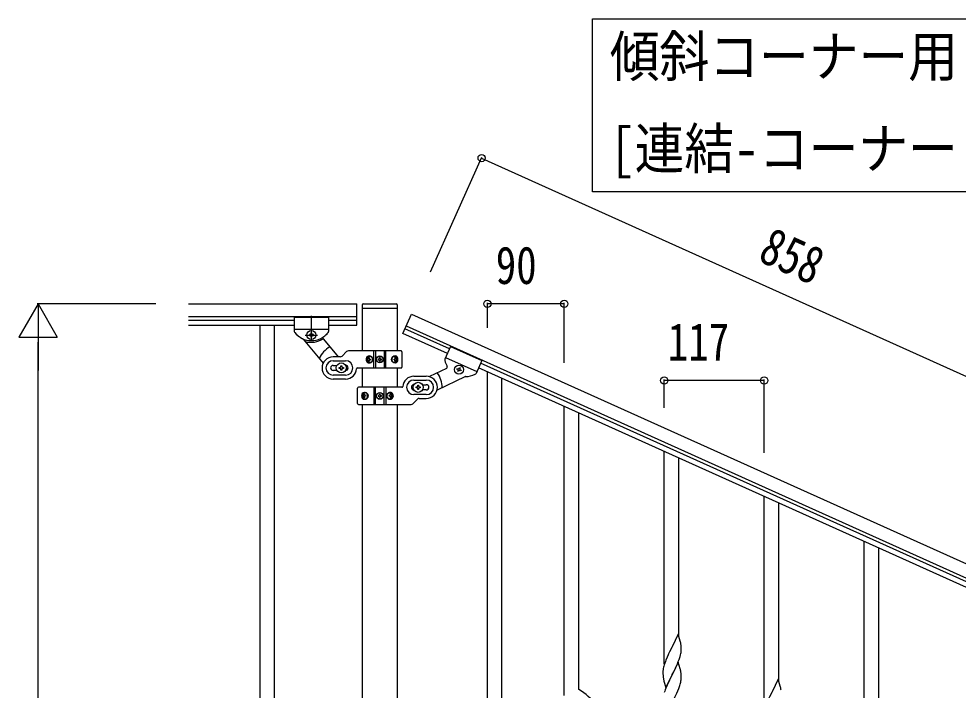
# Model space of a CAD drawing. Units: millimetres, scale not verified. Extents: x -4015 to 4015, y -2862 to 2860.
# Drawn here: x 2007 to 3107, y -1082 to -297 of the extents above; entities that cross this region are included whole.
import ezdxf
from ezdxf.enums import TextEntityAlignment as Align

# ---------------------------------------------------------------- set-up
doc = ezdxf.new("R2010")
doc.units = ezdxf.units.MM
doc.header["$LTSCALE"] = 10
doc.layers.add('0-3_YKK_A1', color=4, linetype='Continuous')
doc.layers.add('0-4_YKK_D', color=6, linetype='Continuous')
doc.styles.add('ＭＳ ゴシック', font='')
doc.styles.get('ＭＳ ゴシック').set_extended_font_data('MS Gothic')

msp = doc.modelspace()

# ---------------------------------------------------------------- linework, layer by layer
at = {"layer": '0-3_YKK_A1'}
for p, q in [((2205.83, -629.86), (2402.69, -629.86)), ((2402.69, -654.86), (2402.69, -629.86)), ((2409.19, -630.9), (2409.19, -634.4)), ((2409.44, -685.1), (2409.44, -634.9)), ((2409.69, -634.9), (2449.69, -634.9)), ((2410.19, -629.9), (2449.19, -629.9)), ((2449.94, -634.9), (2449.94, -685.1)), ((2450.19, -630.9), (2450.19, -634.4)), ((2205.83, -644.86), (2402.69, -644.86)), ((2329.69, -645.86), (2329.69, -662.18)), ((2369.69, -645.86), (2329.69, -645.86)), ((2329.69, -645.86), (2329.69, -662.18)), ((2369.69, -645.86), (2329.69, -645.86)), ((2349.69, -673.66), (2349.69, -644.09)), ((2369.69, -645.86), (2369.69, -662.2)), ((2369.69, -645.86), (2369.69, -662.18)), ((2456.62, -664.57), (2466.85, -641.83)), ((2466.85, -641.83), (3249.27, -993.96)), ((2205.83, -648.86), (2329.69, -648.86)), ((2205.83, -654.86), (2329.69, -654.86)), ((2289.19, -654.86), (2289.19, -1514.86)), ((2306.19, -654.86), (2306.19, -1514.86)), ((2349.69, -673.66), (2349.69, -659.06)), ((2369.69, -648.86), (2402.69, -648.86)), ((2369.69, -654.86), (2402.69, -654.86)), ((2511.35, -682.62), (2459.08, -659.1)), ((2460.7, -655.51), (3243.11, -1007.64)), ((2369.69, -659.86), (2329.69, -659.86)), ((2369.69, -659.86), (2329.69, -659.86)), ((2342.39, -666.36), (2356.99, -666.36)), ((2348.25, -665.88), (2347.29, -665.88)), ((2351.13, -666.84), (2352.09, -666.84)), ((2508.89, -688.09), (2456.62, -664.57)), ((2340.11, -671.18), (2363.53, -699.1)), ((2363.66, -671.25), (2380.92, -691.82)), ((2512.58, -679.88), (2505.88, -694.78)), ((2512.58, -679.88), (2549.06, -696.3)), ((2383.45, -691.86), (2375.19, -691.86)), ((2385.57, -690.98), (2390.81, -685.74)), ((2454.69, -684.86), (2392.93, -684.86)), ((2416.56, -692.65), (2417.33, -692.65)), ((2422.74, -704.86), (2422.74, -684.86)), ((2424.69, -684.86), (2424.69, -704.86)), ((2434.69, -684.86), (2434.69, -704.86)), ((2436.63, -704.86), (2436.63, -684.86)), ((2447.4, -692.65), (2448.02, -692.65)), ((2455.69, -685.86), (2455.69, -703.86)), ((2506.83, -692.65), (2543.31, -709.07)), ((2375.19, -696.36), (2389.69, -696.36)), ((2375.19, -701.86), (2379.61, -701.86)), ((2415.63, -694.42), (2415.17, -694.42)), ((2415.63, -695.3), (2415.17, -695.3)), ((2417.33, -697.06), (2416.56, -697.06)), ((2417.93, -694.42), (2418.69, -694.42)), ((2417.93, -695.3), (2418.69, -695.3)), ((2428.46, -694.45), (2427.64, -694.45)), ((2430.92, -695.27), (2431.74, -695.27)), ((2446.38, -694.42), (2447.01, -694.42)), ((2446.38, -695.3), (2447.01, -695.3)), ((2448.02, -697.06), (2447.4, -697.06)), ((2449.2, -694.42), (2448.88, -694.42)), ((2449.2, -695.3), (2448.88, -695.3)), ((2549.06, -696.3), (2542.36, -711.18)), ((3196.79, -991.17), (2547.8, -699.1)), ((2379.61, -707.86), (2375.19, -707.86)), ((2389.69, -713.36), (2375.19, -713.36)), ((2383.19, -705.36), (2382.19, -705.36)), ((2386.19, -704.36), (2387.19, -704.36)), ((2403.65, -704.86), (2454.69, -704.86)), ((2409.44, -727.53), (2409.44, -704.86)), ((2449.94, -704.86), (2449.94, -727.53)), ((2469.69, -714.53), (2484.19, -714.53)), ((2507.65, -705.51), (2487.87, -715.06)), ((2520.89, -706.63), (2520.02, -706.24)), ((2523.92, -706.94), (2524.79, -707.33)), ((3194.32, -996.65), (2545.33, -704.57)), ((2555.69, -1565.36), (2555.69, -709.23)), ((2389.69, -717.86), (2375.19, -717.86)), ((2469.69, -719.03), (2484.19, -719.03)), ((2479.77, -724.53), (2484.19, -724.53)), ((2529.16, -715.11), (2496.78, -730.74)), ((2572.69, -1573.02), (2572.69, -716.88)), ((2403.69, -746.53), (2403.69, -728.53)), ((2455.72, -727.53), (2404.69, -727.53)), ((2411.36, -735.32), (2411.98, -735.32)), ((2422.74, -727.53), (2422.74, -747.53)), ((2424.69, -747.53), (2424.69, -727.53)), ((2434.69, -747.53), (2434.69, -727.53)), ((2436.63, -727.53), (2436.63, -747.53)), ((2442.05, -735.32), (2442.81, -735.32)), ((2484.19, -736.03), (2469.69, -736.03)), ((2473.19, -728.03), (2472.19, -728.03)), ((2476.19, -727.03), (2477.19, -727.03)), ((2484.19, -730.53), (2479.77, -730.53)), ((2404.69, -747.53), (2466.45, -747.53)), ((2409.44, -1507.16), (2409.44, -747.53)), ((2410.17, -737.09), (2410.5, -737.09)), ((2410.17, -737.97), (2410.5, -737.97)), ((2411.98, -739.73), (2411.36, -739.73)), ((2412.99, -737.09), (2412.37, -737.09)), ((2412.99, -737.97), (2412.37, -737.97)), ((2428.46, -737.12), (2427.64, -737.12)), ((2430.92, -737.94), (2431.74, -737.94)), ((2441.45, -737.09), (2440.69, -737.09)), ((2441.45, -737.97), (2440.69, -737.97)), ((2442.81, -739.73), (2442.05, -739.73)), ((2443.74, -737.09), (2444.21, -737.09)), ((2443.74, -737.97), (2444.21, -737.97)), ((2449.94, -747.53), (2449.94, -1506.36)), ((2473.81, -741.41), (2468.57, -746.65)), ((2475.93, -740.53), (2484.19, -740.53)), ((2645.69, -1088.14), (2645.69, -749.73)), ((2662.69, -1081.06), (2662.69, -757.38)), ((2762.69, -1051.06), (2762.69, -802.39)), ((2779.69, -1018.15), (2779.69, -810.04)), ((2879.69, -1103.71), (2879.69, -855.04)), ((2896.69, -1070.8), (2896.69, -862.69)), ((2996.69, -1246.11), (2996.69, -907.7)), ((3013.69, -1239.03), (3013.69, -915.35))]:
    msp.add_line(p, q, dxfattribs=at)
msp.add_lwpolyline([(3463.26, -296.53), (3463.26, -499.08), (2678.7, -499.08), (2678.7, -296.53)], close=True, dxfattribs=at)
for points in [[(2347.29, -665.88), (2347.29, -666.84), (2348.25, -666.84)], [(2350.17, -664.92), (2350.17, -663.96), (2349.21, -663.96), (2349.21, -664.92)], [(2349.21, -667.8), (2349.21, -668.76), (2350.17, -668.76), (2350.17, -667.8)], [(2352.09, -666.84), (2352.09, -665.88), (2351.13, -665.88)], [(2384.19, -703.36), (2384.19, -702.36), (2385.19, -702.36), (2385.19, -703.36)], [(2416.45, -693.54), (2416.42, -693.71), (2416.37, -693.87), (2416.29, -694.03), (2416.18, -694.16), (2416.06, -694.27), (2415.93, -694.35), (2415.78, -694.4), (2415.63, -694.42)], [(2415.63, -695.3), (2415.78, -695.32), (2415.93, -695.37), (2416.06, -695.45), (2416.18, -695.56), (2416.29, -695.69), (2416.37, -695.85), (2416.42, -696.01), (2416.45, -696.18)], [(2417.93, -694.42), (2417.78, -694.4), (2417.64, -694.35), (2417.51, -694.27), (2417.4, -694.16), (2417.31, -694.03), (2417.25, -693.87), (2417.22, -693.71), (2417.22, -693.54)], [(2417.22, -696.18), (2417.22, -696.01), (2417.25, -695.85), (2417.31, -695.69), (2417.4, -695.56), (2417.51, -695.45), (2417.64, -695.37), (2417.78, -695.32), (2417.93, -695.3)], [(2427.64, -694.45), (2427.64, -695.27), (2428.46, -695.27)], [(2430.1, -693.63), (2430.1, -692.81), (2429.28, -692.81), (2429.28, -693.63)], [(2429.28, -696.09), (2429.28, -696.91), (2430.1, -696.91), (2430.1, -696.09)], [(2431.74, -695.27), (2431.74, -694.45), (2430.92, -694.45)], [(2447.55, -693.54), (2447.56, -693.71), (2447.55, -693.87), (2447.5, -694.03), (2447.43, -694.16), (2447.35, -694.27), (2447.24, -694.35), (2447.13, -694.4), (2447.01, -694.42)], [(2447.01, -695.3), (2447.13, -695.32), (2447.24, -695.37), (2447.35, -695.45), (2447.43, -695.56), (2447.5, -695.69), (2447.55, -695.85), (2447.56, -696.01), (2447.55, -696.18)], [(2448.88, -694.42), (2448.76, -694.4), (2448.64, -694.35), (2448.52, -694.27), (2448.42, -694.16), (2448.34, -694.03), (2448.26, -693.87), (2448.21, -693.71), (2448.18, -693.54)], [(2448.18, -696.18), (2448.21, -696.01), (2448.26, -695.85), (2448.34, -695.69), (2448.42, -695.56), (2448.52, -695.45), (2448.64, -695.37), (2448.76, -695.32), (2448.88, -695.3)], [(2382.19, -705.36), (2382.19, -704.36), (2383.19, -704.36)], [(2385.19, -706.36), (2385.19, -707.36), (2384.19, -707.36), (2384.19, -706.36)], [(2387.19, -704.36), (2387.19, -705.36), (2386.19, -705.36)], [(2520.02, -706.24), (2520.41, -705.36), (2521.29, -705.76)], [(2522.25, -708.3), (2521.86, -709.17), (2520.98, -708.78), (2521.38, -707.9)], [(2522.56, -705.27), (2522.95, -704.4), (2523.83, -704.79), (2523.43, -705.67)], [(2524.79, -707.33), (2524.4, -708.21), (2523.52, -707.81)], [(2474.19, -726.03), (2474.19, -725.03), (2475.19, -725.03), (2475.19, -726.03)], [(2411.2, -736.21), (2411.16, -736.38), (2411.11, -736.54), (2411.04, -736.7), (2410.95, -736.83), (2410.85, -736.94), (2410.74, -737.02), (2410.62, -737.07), (2410.5, -737.09)], [(2412.37, -737.09), (2412.25, -737.07), (2412.13, -737.02), (2412.03, -736.94), (2411.94, -736.83), (2411.87, -736.7), (2411.83, -736.54), (2411.81, -736.38), (2411.82, -736.21)], [(2430.1, -736.3), (2430.1, -735.48), (2429.28, -735.48), (2429.28, -736.3)], [(2442.16, -736.21), (2442.16, -736.38), (2442.13, -736.54), (2442.07, -736.7), (2441.98, -736.83), (2441.87, -736.94), (2441.74, -737.02), (2441.6, -737.07), (2441.45, -737.09)], [(2443.74, -737.09), (2443.59, -737.07), (2443.45, -737.02), (2443.31, -736.94), (2443.19, -736.83), (2443.09, -736.7), (2443.01, -736.54), (2442.95, -736.38), (2442.92, -736.21)], [(2472.19, -728.03), (2472.19, -727.03), (2473.19, -727.03)], [(2475.19, -729.03), (2475.19, -730.03), (2474.19, -730.03), (2474.19, -729.03)], [(2477.19, -727.03), (2477.19, -728.03), (2476.19, -728.03)], [(2410.5, -737.97), (2410.62, -737.99), (2410.74, -738.04), (2410.85, -738.12), (2410.95, -738.23), (2411.04, -738.36), (2411.11, -738.51), (2411.16, -738.68), (2411.2, -738.85)], [(2411.82, -738.85), (2411.81, -738.68), (2411.83, -738.51), (2411.87, -738.36), (2411.94, -738.23), (2412.03, -738.12), (2412.13, -738.04), (2412.25, -737.99), (2412.37, -737.97)], [(2427.64, -737.12), (2427.64, -737.94), (2428.46, -737.94)], [(2429.28, -738.76), (2429.28, -739.58), (2430.1, -739.58), (2430.1, -738.76)], [(2431.74, -737.94), (2431.74, -737.12), (2430.92, -737.12)], [(2441.45, -737.97), (2441.6, -737.99), (2441.74, -738.04), (2441.87, -738.12), (2441.98, -738.23), (2442.07, -738.36), (2442.13, -738.51), (2442.16, -738.68), (2442.16, -738.85)], [(2442.92, -738.85), (2442.95, -738.68), (2443.01, -738.51), (2443.09, -738.36), (2443.19, -738.23), (2443.31, -738.12), (2443.45, -738.04), (2443.59, -737.99), (2443.74, -737.97)], [(2779.09, -1016.11), (2771.86, -1030.96), (2771.52, -1031.63), (2768.91, -1036.83), (2767.81, -1039.13), (2767.14, -1040.56), (2766.03, -1043.02), (2764.56, -1046.55), (2763.97, -1048.07), (2763.25, -1050.09), (2762.61, -1052.08), (2762.19, -1053.54), (2761.83, -1054.96), (2761.54, -1056.35), (2761.32, -1057.68)], [(2781.82, -1025.65), (2781.48, -1024.23), (2779.09, -1016.11)], [(2761.49, -1066.74), (2761.63, -1067.73), (2761.81, -1068.68), (2761.91, -1069.15), (2762.12, -1070.09), (2762.37, -1071.05), (2764.64, -1078.69), (2771.86, -1063.84), (2772.03, -1063.5), (2773.75, -1060.12), (2776.14, -1055.19), (2777.69, -1051.77), (2778.13, -1050.77), (2779.17, -1048.24), (2780.13, -1045.71), (2780.81, -1043.71), (2781.27, -1042.23), (2781.79, -1040.3), (2782.1, -1038.91), (2782.34, -1037.55), (2782.5, -1036.26), (2782.56, -1035.43), (2782.58, -1034.63), (2782.58, -1033.48), (2782.53, -1031.76), (2782.47, -1030.51), (2782.36, -1029.1)], [(2779.09, -1048.98), (2771.86, -1063.84), (2771.52, -1064.51), (2768.7, -1070.15), (2767.14, -1073.43), (2766.03, -1075.9), (2764.56, -1079.42), (2763.79, -1081.45)], [(2781.82, -1058.52), (2781.6, -1057.58), (2781.35, -1056.62), (2779.09, -1048.98)], [(2761.19, -1058.96), (2761.15, -1059.77), (2761.14, -1060.17), (2761.16, -1062.03), (2761.19, -1063.04), (2761.24, -1063.98), (2761.32, -1065.15)], [(2782.56, -1068.3), (2782.58, -1067.5), (2782.58, -1066.36), (2782.53, -1064.63), (2782.47, -1063.38), (2782.36, -1061.97)], [(2762.12, -1102.96), (2762.37, -1103.92), (2764.64, -1111.56), (2771.86, -1096.71), (2772.03, -1096.38), (2773.75, -1092.99), (2775.25, -1089.93), (2776.37, -1087.59), (2777.48, -1085.14), (2778.55, -1082.63), (2779.75, -1079.59), (2780.48, -1077.58), (2780.97, -1076.08)], [(2781.67, -1073.65), (2782, -1072.24), (2782.27, -1070.87), (2782.46, -1069.56)], [(2896.09, -1068.76), (2888.86, -1083.62), (2888.52, -1084.29), (2885.91, -1089.48), (2884.81, -1091.78), (2884.14, -1093.22), (2883.03, -1095.68), (2881.56, -1099.21), (2880.97, -1100.73), (2880.25, -1102.75), (2879.61, -1104.73), (2879.19, -1106.19), (2878.83, -1107.62), (2878.54, -1109), (2878.32, -1110.34)], [(2898.82, -1078.3), (2898.48, -1076.89), (2896.09, -1068.76)]]:
    msp.add_lwpolyline(points, dxfattribs=at)
for centre, radius in [((2349.69, -666.36), 5.3), ((2429.69, -694.86), 4), ((2429.69, -694.86), 3.75), ((2384.69, -704.86), 5.9), ((2522.4, -706.79), 5.3), ((2474.69, -727.53), 5.9), ((2429.69, -737.53), 4), ((2429.69, -737.53), 3.75)]:
    msp.add_circle(centre, radius, dxfattribs=at)
for centre, radius, start, end in [((2410.19, -630.9), 1, 90, 180), ((2409.69, -634.4), 0.5, 180, 270), ((2449.19, -630.9), 1, 0, 90), ((2449.69, -634.4), 0.5, 270, 0), ((2331.69, -662.18), 2, 180, 218.49996), ((2331.69, -662.18), 2, 180, 218.49995), ((2349.69, -647.86), 25, 218.49996, 245.70849), ((2349.69, -647.86), 25, 218.49995, 321.50005), ((2338.58, -672.47), 2, 40, 65.70849), ((2348.25, -664.92), 0.96, 270, 0), ((2348.25, -667.8), 0.96, 0, 90), ((2351.13, -664.92), 0.96, 180, 270), ((2351.13, -667.8), 0.96, 90, 180), ((2365.2, -669.96), 2, 125.05508, 220), ((2349.69, -647.86), 25, 305.05508, 320.95374), ((2367.69, -662.2), 2, 315.06998, 0), ((2367.69, -662.18), 2, 321.50005, 0), ((2349.19, -647.86), 27, 255.63423, 301.73669), ((2384.69, -704.86), 28, 118.67181, 156.51477), ((2375.19, -704.86), 13, 90, 270), ((2383.45, -688.86), 3, 270, 315), ((2392.93, -687.86), 3, 90, 135), ((2454.69, -685.86), 1, 0, 90), ((2375.19, -704.86), 8.5, 90, 270), ((2375.19, -704.86), 3, 90, 270), ((2383.19, -703.36), 1, 270, 0), ((2386.19, -703.36), 1, 180, 270), ((2389.69, -704.86), 8.5, 270, 90), ((2389.69, -704.86), 3, 270, 90), ((2428.46, -693.63), 0.82, 270, 0), ((2428.46, -696.09), 0.82, 0, 90), ((2430.92, -693.63), 0.82, 180, 270), ((2430.92, -696.09), 0.82, 90, 180), ((2507.7, -695.6), 2, 155.77, 200.70002), ((2530, -689.91), 25, 194.81626, 210.71492), ((2506.78, -703.71), 2, 295.77, 30.71492), ((2383.19, -706.36), 1, 0, 90), ((2386.19, -706.36), 1, 90, 180), ((2389.69, -704.86), 13, 270, 355.90396), ((2403.65, -705.86), 1, 90, 175.90396), ((2454.69, -703.86), 1, 270, 0), ((2469.69, -727.53), 13, 90, 175.90396), ((2484.19, -727.53), 13, 270, 90), ((2474.69, -727.53), 28, 359.25523, 37.09819), ((2520.5, -707.51), 0.96, 335.77, 65.77), ((2521.68, -704.88), 0.96, 245.77, 335.77), ((2523.13, -708.69), 0.96, 65.77, 155.77), ((2524.31, -706.06), 0.96, 155.77, 245.77), ((2530, -689.91), 25, 270.06151, 297.27004), ((2540.54, -710.36), 2, 297.27004, 335.77), ((2469.69, -727.53), 8.5, 90, 270), ((2469.69, -727.53), 3, 90, 270), ((2484.19, -727.53), 8.5, 270, 90), ((2484.19, -727.53), 3, 270, 90), ((2530.03, -716.91), 2, 90.06151, 115.77), ((2404.69, -728.53), 1, 90, 180), ((2428.46, -736.3), 0.82, 270, 0), ((2430.92, -736.3), 0.82, 180, 270), ((2455.72, -726.53), 1, 270, 355.90396), ((2473.19, -726.03), 1, 270, 0), ((2473.19, -729.03), 1, 0, 90), ((2476.19, -726.03), 1, 180, 270), ((2476.19, -729.03), 1, 90, 180), ((2404.69, -746.53), 1, 180, 270), ((2428.46, -738.76), 0.82, 0, 90), ((2430.92, -738.76), 0.82, 90, 180), ((2466.45, -744.53), 3, 270, 315), ((2475.93, -743.53), 3, 90, 135), ((2740.35, -1034.35), 42.37, 9.56725, 11.859), ((2737.5, -1033.96), 45.12, 6.17603, 8.46779), ((2793.13, -1061.57), 32.04, 173.03232, 175.32407), ((2801.15, -1061.69), 39.98, 184.9569, 187.24866), ((2740.35, -1067.22), 42.37, 9.56725, 11.859), ((2737.5, -1066.83), 45.12, 6.17603, 8.46779), ((2720.57, -1057.37), 63.23, 342.78424, 345.07599), ((2751.14, -1066.31), 31.49, 354.07159, 356.36334), ((2630.92, -1136.05), 63.51, 10.35161, 59.98129), ((2838.39, -1108.7), 79.42, 159.93435, 162.22611), ((2857.35, -1087.01), 42.37, 9.56725, 11.859), ((2854.5, -1086.61), 45.12, 6.17603, 8.46779)]:
    msp.add_arc(centre, radius, start, end, dxfattribs=at)
for centre, major_axis, ratio, start_param, end_param in [((2417.19, -694.86), (0, 4), 0.865, 0, 3.1415927), ((2420, -694.86), (0, -7.22), 0.499772, 4.4018361, 4.5279947), ((2417.19, -694.86), (-4.49, 0), 0.890869, 1.5707963, 4.712389), ((2420.76, -694.86), (0, -7.22), 0.499772, 4.4018361, 4.5279947), ((2418.1, -694.86), (0, -3.83), 0.866157, 6.2581902, 9.449773), ((2448.07, -694.86), (-5.06, 0), 0.790514, 4.712389, 7.8539816), ((2446.57, -694.86), (0, 3.83), 0.707107, 6.2398573, 9.468106), ((2442.54, -694.86), (0, 7.22), 0.707107, 4.8967832, 5.0229419), ((2447.37, -694.86), (0, 4), 0.7075, 3.2668505, 6.1579275), ((2443.16, -694.86), (0, 7.22), 0.707107, 4.8967832, 5.0229419), ((2448.07, -694.86), (0, 4), 0.7075, 3.1415927, 6.2831853), ((2418.77, -694.86), (0, -7.22), 0.499772, 4.6512338, 4.7735441), ((2420, -694.86), (0, -7.22), 0.499772, 4.8967832, 5.0229419), ((2420.76, -694.86), (0, -7.22), 0.499772, 4.8967832, 5.0229419), ((2422.29, -694.86), (0, -7.22), 0.499772, 4.6512338, 4.7735441), ((2441.29, -694.86), (0, 7.22), 0.707107, 4.6512338, 4.7735441), ((2442.54, -694.86), (0, 7.22), 0.707107, 4.4018361, 4.5279947), ((2443.16, -694.86), (0, 7.22), 0.707107, 4.4018361, 4.5279947), ((2444.11, -694.86), (0, 7.22), 0.707107, 4.6512338, 4.7735441), ((2411.3, -737.53), (0, -4), 0.7075, 3.1415927, 6.2831853), ((2412.01, -737.53), (0, -4), 0.7075, 3.2668505, 6.1579275), ((2416.21, -737.53), (0, -7.22), 0.707107, 4.4018361, 4.5279947), ((2411.3, -737.53), (5.06, 0), 0.790514, 4.712389, 7.8539816), ((2416.84, -737.53), (0, -7.22), 0.707107, 4.4018361, 4.5279947), ((2412.81, -737.53), (0, -3.83), 0.707107, 6.2398573, 9.468106), ((2442.19, -737.53), (4.49, 0), 0.890869, 1.5707963, 4.712389), ((2441.27, -737.53), (0, 3.83), 0.866157, 6.2581902, 9.449773), ((2438.61, -737.53), (0, 7.22), 0.499772, 4.8967832, 5.0229419), ((2442.19, -737.53), (0, -4), 0.865, 0, 3.1415927), ((2439.38, -737.53), (0, 7.22), 0.499772, 4.8967832, 5.0229419), ((2415.27, -737.53), (0, -7.22), 0.707107, 4.6512338, 4.7735441), ((2416.21, -737.53), (0, -7.22), 0.707107, 4.8967832, 5.0229419), ((2416.84, -737.53), (0, -7.22), 0.707107, 4.8967832, 5.0229419), ((2418.08, -737.53), (0, -7.22), 0.707107, 4.6512338, 4.7735441), ((2437.09, -737.53), (0, 7.22), 0.499772, 4.6512338, 4.7735441), ((2438.61, -737.53), (0, 7.22), 0.499772, 4.4018361, 4.5279947), ((2439.38, -737.53), (0, 7.22), 0.499772, 4.4018361, 4.5279947), ((2440.61, -737.53), (0, 7.22), 0.499772, 4.6512338, 4.7735441)]:
    msp.add_ellipse(centre, major_axis=major_axis, ratio=ratio, start_param=start_param, end_param=end_param, dxfattribs=at)
for centre, major_axis, ratio in [((2417.94, -694.86), (0, -3.83), 0.866157), ((2446.8, -694.86), (0, 3.83), 0.707107), ((2412.57, -737.53), (0, -3.83), 0.707107), ((2441.44, -737.53), (0, 3.83), 0.866157)]:
    msp.add_ellipse(centre, major_axis=major_axis, ratio=ratio, dxfattribs=at)
at = {"layer": '0-4_YKK_D'}
for p, q in [((2489.06, -592.49), (2549.36, -458.51)), ((2548.95, -459.42), (3331.36, -811.54)), ((2029.69, -629.9), (2007.19, -668.87)), ((2167.62, -629.9), (2028.69, -629.9)), ((2029.69, -629.9), (2052.19, -668.87)), ((2029.69, -629.9), (2029.69, -707.84)), ((2555.69, -658.15), (2555.69, -628.86)), ((2645.69, -629.86), (2555.69, -629.86)), ((2645.69, -698.89), (2645.69, -628.86)), ((2007.19, -668.87), (2052.19, -668.87)), ((2029.69, -1584.9), (2029.69, -674.9)), ((2762.69, -751.39), (2762.69, -718.52)), ((2879.69, -719.52), (2762.69, -719.52)), ((2879.69, -804.04), (2879.69, -718.52))]:
    msp.add_line(p, q, dxfattribs=at)
for centre in [(2548.95, -459.42), (2555.69, -629.86), (2645.69, -629.86), (2762.69, -719.52), (2879.69, -719.52)]:
    msp.add_circle(centre, 4.25, dxfattribs=at)

# ---------------------------------------------------------------- texts
at = {"layer": '0-3_YKK_A1', "style": 'ＭＳ ゴシック', "width": 0.9}
for s, p in [('傾斜コーナー用', (2698.93, -378.35)), ('[連結-コーナー（上）]', (2698.93, -486.14))]:
    msp.add_text(s, height=47.42, dxfattribs=at).set_placement(p, align=Align.BOTTOM_LEFT)
at = {"layer": '0-4_YKK_D', "style": 'ＭＳ ゴシック', "width": 0.8}
msp.add_text('858', height=43.99, rotation=335.77, dxfattribs=at).set_placement((2865.32, -590.84), align=Align.BOTTOM_LEFT)
for s, p in [('90', (2565.49, -619.86)), ('117', (2766.79, -709.52))]:
    msp.add_text(s, height=43.99, dxfattribs=at).set_placement(p, align=Align.BOTTOM_LEFT)

doc.saveas('drawing.dxf')
